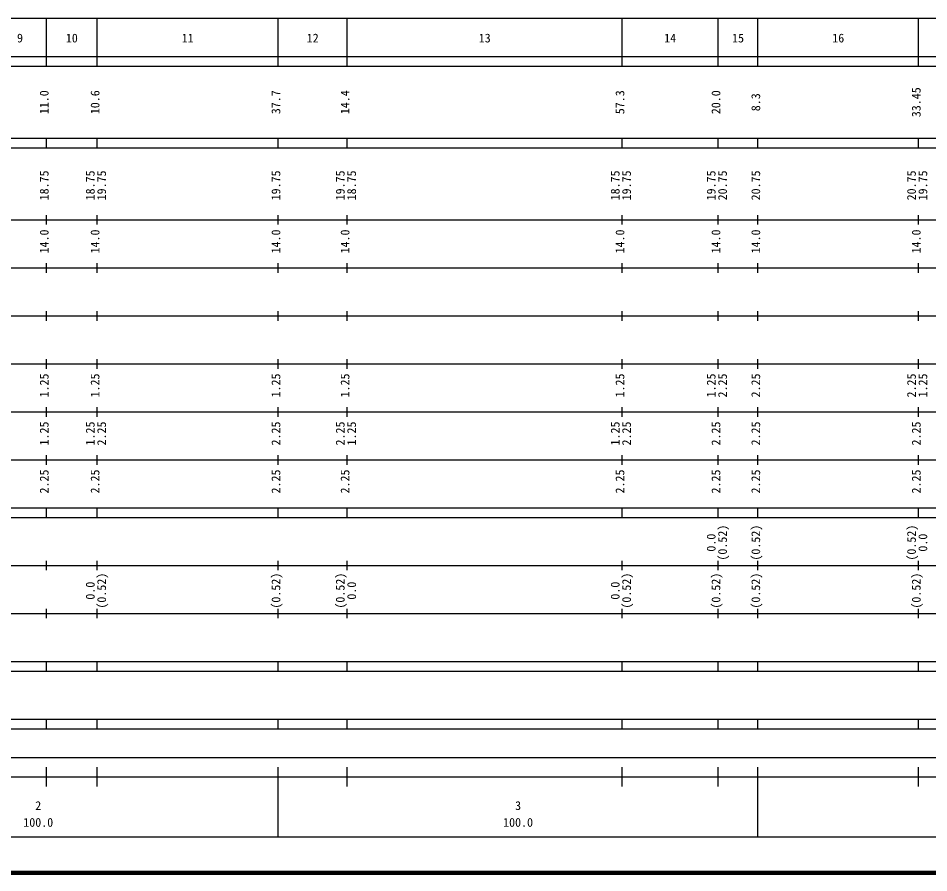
# Model space of a CAD drawing. Units: millimetres on the paper, enlarged 1000 times. Extents: x 40000 to 680000, y 20000 to 380000.
# Drawn here: x 213826 to 403597, y 20000 to 198000 of the extents above; entities that cross this region are included whole.
import ezdxf
from ezdxf.enums import TextEntityAlignment as Align

# ---------------------------------------------------------------- set-up
doc = ezdxf.new("R2010")
doc.units = ezdxf.units.MM
doc.header["$LTSCALE"] = 1000
doc.layers.add('M-TTL', color=2, linetype='Continuous', lineweight=140)
doc.layers.add('M-TTL-BAND', color=7, linetype='Continuous', lineweight=25)
doc.styles.add('ＭＳ ゴシック', font='')
doc.styles.get('ＭＳ ゴシック').set_extended_font_data('MS Gothic')

msp = doc.modelspace()

# ---------------------------------------------------------------- linework, layer by layer
at = {"layer": 'M-TTL'}
msp.add_line((40000, 20000), (680000, 20000), dxfattribs=at)
at = {"layer": 'M-TTL-BAND'}
for p, q in [((68000, 198000), (579000, 198000)), ((219700, 188000), (219700, 198000)), ((230300, 188000), (230300, 198000)), ((268000, 188000), (268000, 198000)), ((282400, 188000), (282400, 198000)), ((339700, 188000), (339700, 198000)), ((359700, 188000), (359700, 198000)), ((368000, 188000), (368000, 198000)), ((401450, 188000), (401450, 198000)), ((40000, 190000), (579000, 190000)), ((40000, 188000), (579000, 188000)), ((40000, 173000), (579000, 173000)), ((219700, 171000), (219700, 173000)), ((230300, 171000), (230300, 173000)), ((268000, 171000), (268000, 173000)), ((282400, 171000), (282400, 173000)), ((339700, 171000), (339700, 173000)), ((359700, 171000), (359700, 173000)), ((368000, 171000), (368000, 173000)), ((401450, 171000), (401450, 173000)), ((40000, 171000), (579000, 171000)), ((40000, 156000), (579000, 156000)), ((219700, 155000), (219700, 157000)), ((230300, 155000), (230300, 157000)), ((268000, 155000), (268000, 157000)), ((282400, 155000), (282400, 157000)), ((339700, 155000), (339700, 157000)), ((359700, 155000), (359700, 157000)), ((368000, 155000), (368000, 157000)), ((401450, 155000), (401450, 157000)), ((219700, 145000), (219700, 147000)), ((230300, 145000), (230300, 147000)), ((268000, 145000), (268000, 147000)), ((282400, 145000), (282400, 147000)), ((339700, 145000), (339700, 147000)), ((359700, 145000), (359700, 147000)), ((368000, 145000), (368000, 147000)), ((401450, 145000), (401450, 147000)), ((46000, 146000), (579000, 146000)), ((219700, 135000), (219700, 137000)), ((230300, 135000), (230300, 137000)), ((268000, 135000), (268000, 137000)), ((282400, 135000), (282400, 137000)), ((339700, 135000), (339700, 137000)), ((359700, 135000), (359700, 137000)), ((368000, 135000), (368000, 137000)), ((401450, 135000), (401450, 137000)), ((52000, 136000), (579000, 136000)), ((46000, 126000), (579000, 126000)), ((219700, 125000), (219700, 127000)), ((230300, 125000), (230300, 127000)), ((268000, 125000), (268000, 127000)), ((282400, 125000), (282400, 127000)), ((339700, 125000), (339700, 127000)), ((359700, 125000), (359700, 127000)), ((368000, 125000), (368000, 127000)), ((401450, 125000), (401450, 127000)), ((52000, 116000), (579000, 116000)), ((219700, 115000), (219700, 117000)), ((230300, 115000), (230300, 117000)), ((268000, 115000), (268000, 117000)), ((282400, 115000), (282400, 117000)), ((339700, 115000), (339700, 117000)), ((359700, 115000), (359700, 117000)), ((368000, 115000), (368000, 117000)), ((401450, 115000), (401450, 117000)), ((219700, 105000), (219700, 107000)), ((230300, 105000), (230300, 107000)), ((268000, 105000), (268000, 107000)), ((282400, 105000), (282400, 107000)), ((339700, 105000), (339700, 107000)), ((359700, 105000), (359700, 107000)), ((368000, 105000), (368000, 107000)), ((401450, 105000), (401450, 107000)), ((46000, 106000), (579000, 106000)), ((40000, 96000), (579000, 96000)), ((219700, 94000), (219700, 96000)), ((230300, 94000), (230300, 96000)), ((268000, 94000), (268000, 96000)), ((282400, 94000), (282400, 96000)), ((339700, 94000), (339700, 96000)), ((359700, 94000), (359700, 96000)), ((368000, 94000), (368000, 96000)), ((401450, 94000), (401450, 96000)), ((40000, 94000), (579000, 94000)), ((49000, 84000), (579000, 84000)), ((219700, 83000), (219700, 85000)), ((230300, 83000), (230300, 85000)), ((268000, 83000), (268000, 85000)), ((282400, 83000), (282400, 85000)), ((339700, 83000), (339700, 85000)), ((359700, 83000), (359700, 85000)), ((368000, 83000), (368000, 85000)), ((401450, 83000), (401450, 85000)), ((219700, 73000), (219700, 75000)), ((230300, 73000), (230300, 75000)), ((268000, 73000), (268000, 75000)), ((282400, 73000), (282400, 75000)), ((339700, 73000), (339700, 75000)), ((359700, 73000), (359700, 75000)), ((368000, 73000), (368000, 75000)), ((401450, 73000), (401450, 75000)), ((40000, 74000), (579000, 74000)), ((40000, 64000), (579000, 64000)), ((219700, 62000), (219700, 64000)), ((230300, 62000), (230300, 64000)), ((268000, 62000), (268000, 64000)), ((282400, 62000), (282400, 64000)), ((339700, 62000), (339700, 64000)), ((359700, 62000), (359700, 64000)), ((368000, 62000), (368000, 64000)), ((401450, 62000), (401450, 64000)), ((40000, 62000), (579000, 62000)), ((40000, 52000), (579000, 52000)), ((219700, 50000), (219700, 52000)), ((230300, 50000), (230300, 52000)), ((268000, 50000), (268000, 52000)), ((282400, 50000), (282400, 52000)), ((339700, 50000), (339700, 52000)), ((359700, 50000), (359700, 52000)), ((368000, 50000), (368000, 52000)), ((401450, 50000), (401450, 52000)), ((40000, 50000), (579000, 50000)), ((71000, 44000), (565000, 44000)), ((219700, 38000), (219700, 42000)), ((230300, 38000), (230300, 42000)), ((268000, 27500), (268000, 42000)), ((282400, 38000), (282400, 42000)), ((339700, 38000), (339700, 42000)), ((359700, 38000), (359700, 42000)), ((368000, 27500), (368000, 42000)), ((401450, 38000), (401450, 42000)), ((40000, 40000), (579000, 40000)), ((68000, 27500), (579000, 27500))]:
    msp.add_line(p, q, dxfattribs=at)

# ---------------------------------------------------------------- texts
at = {"layer": 'M-TTL-BAND', "style": 'ＭＳ ゴシック'}
for s, p in [('9', (214200, 192405)), ('10', (225000, 192405)), ('11', (249150, 192405)), ('12', (275200, 192405)), ('13', (311050, 192405)), ('14', (349700, 192405)), ('15', (363850, 192405)), ('16', (384725, 192405)), ('2', (218000, 32523)), ('3', (318000, 32523)), ('100.0', (218000, 29033)), ('100.0', (318000, 29033))]:
    msp.add_text(s, height=1833, dxfattribs=at).set_placement(p, align=Align.BOTTOM_CENTER)
for s, p in [('11.0', (220700, 180500)), ('10.6', (231300, 180500)), ('37.7', (269000, 180500)), ('14.4', (283400, 180500)), ('57.3', (340700, 180500)), ('20.0', (360700, 180500)), ('8.3', (369000, 180500)), ('33.45', (402450, 180500)), ('18.75', (220700, 163174)), ('18.75', (230300, 163174)), ('19.75', (232670, 163174)), ('19.75', (269000, 163174)), ('19.75', (282400, 163174)), ('18.75', (284770, 163174)), ('18.75', (339700, 163174)), ('19.75', (342070, 163174)), ('19.75', (359700, 163174)), ('20.75', (362070, 163174)), ('20.75', (369000, 163174)), ('20.75', (401450, 163174)), ('19.75', (403820, 163174)), ('14.0', (220700, 151500)), ('14.0', (231300, 151500)), ('14.0', (269000, 151500)), ('14.0', (283400, 151500)), ('14.0', (340700, 151500)), ('14.0', (360700, 151500)), ('14.0', (369000, 151500)), ('14.0', (402450, 151500)), ('1.25', (220700, 121500)), ('1.25', (231300, 121500)), ('1.25', (269000, 121500)), ('1.25', (283400, 121500)), ('1.25', (340700, 121500)), ('1.25', (359700, 121500)), ('2.25', (362070, 121500)), ('2.25', (369000, 121500)), ('2.25', (401450, 121500)), ('1.25', (403820, 121500)), ('1.25', (220700, 111500)), ('1.25', (230300, 111500)), ('2.25', (232670, 111500)), ('2.25', (269000, 111500)), ('2.25', (282400, 111500)), ('1.25', (284770, 111500)), ('1.25', (339700, 111500)), ('2.25', (342070, 111500)), ('2.25', (360700, 111500)), ('2.25', (369000, 111500)), ('2.25', (402450, 111500)), ('2.25', (220700, 101500)), ('2.25', (231300, 101500)), ('2.25', (269000, 101500)), ('2.25', (283400, 101500)), ('2.25', (340700, 101500)), ('2.25', (360700, 101500)), ('2.25', (369000, 101500)), ('2.25', (402450, 101500)), ('(0.52)', (362070, 88764)), ('(0.52)', (369000, 88764)), ('(0.52)', (401450, 88764)), ('0.0', (359700, 88764)), ('0.0', (403820, 88764)), ('(0.52)', (232670, 78764)), ('(0.52)', (269000, 78764)), ('(0.52)', (282400, 78764)), ('(0.52)', (342070, 78764)), ('(0.52)', (360700, 78764)), ('(0.52)', (369000, 78764)), ('(0.52)', (402450, 78764)), ('0.0', (230300, 78764)), ('0.0', (284770, 78764)), ('0.0', (339700, 78764))]:
    msp.add_text(s, height=1833, rotation=90, dxfattribs=at).set_placement(p, align=Align.BOTTOM_CENTER)

doc.saveas('drawing.dxf')
